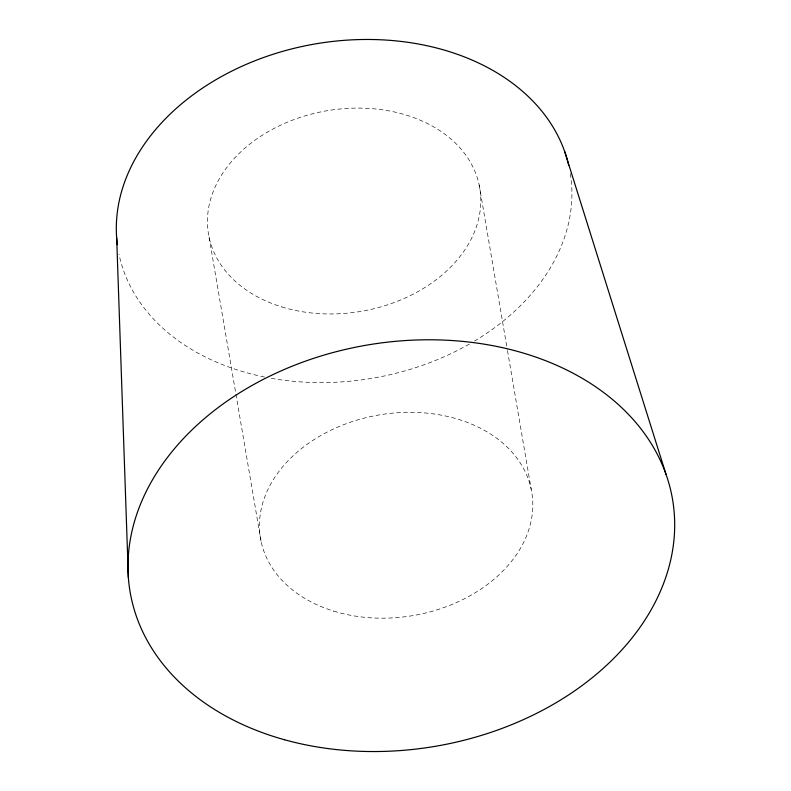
<?xml version="1.0" encoding="UTF-8"?>
<svg xmlns="http://www.w3.org/2000/svg" width="791" height="791" viewBox="0 0 791 791"><rect width="100%" height="100%" fill="white"/><g stroke="black" fill="none" stroke-linecap="round" stroke-linejoin="round"><path stroke-width="0.59" stroke-dasharray="3.96 2.97" d="M479.198 185.064L507.268 349.335M507.476 350.551L531.196 489.273M209.051 237.003L261.05 541.212M570.341 173.704A229.281 169.581 -9.7 0 1 474.541 341.05M469.36 344.065A229.281 169.581 -9.7 0 1 270.384 378.147M264.491 377.02A229.281 169.581 -9.7 0 1 119.006 254.316M333.812 611.146A137.575 101.752 -9.7 0 0 532.63 499.704A137.575 101.752 -9.7 0 0 321.927 434.892A137.575 101.752 -9.7 0 0 333.812 611.146M281.814 306.938A137.575 101.752 -9.7 0 0 480.631 195.496A137.575 101.752 -9.7 0 0 269.919 130.683A137.575 101.752 -9.7 0 0 281.814 306.938"/><path stroke-width="1.19" d="M564.734 151.684L666.062 474.452M116.672 237.844L128.379 577.826M117.375 244.775A229.281 169.581 -9.7 0 1 314.076 44.128A229.281 169.581 -9.7 0 1 568.719 165.388M284.562 739.763A275.139 203.505 -9.7 0 0 673.764 508.069A275.139 203.505 -9.7 0 0 245.645 389.162A275.139 203.505 -9.7 0 0 284.562 739.763"/></g></svg>
